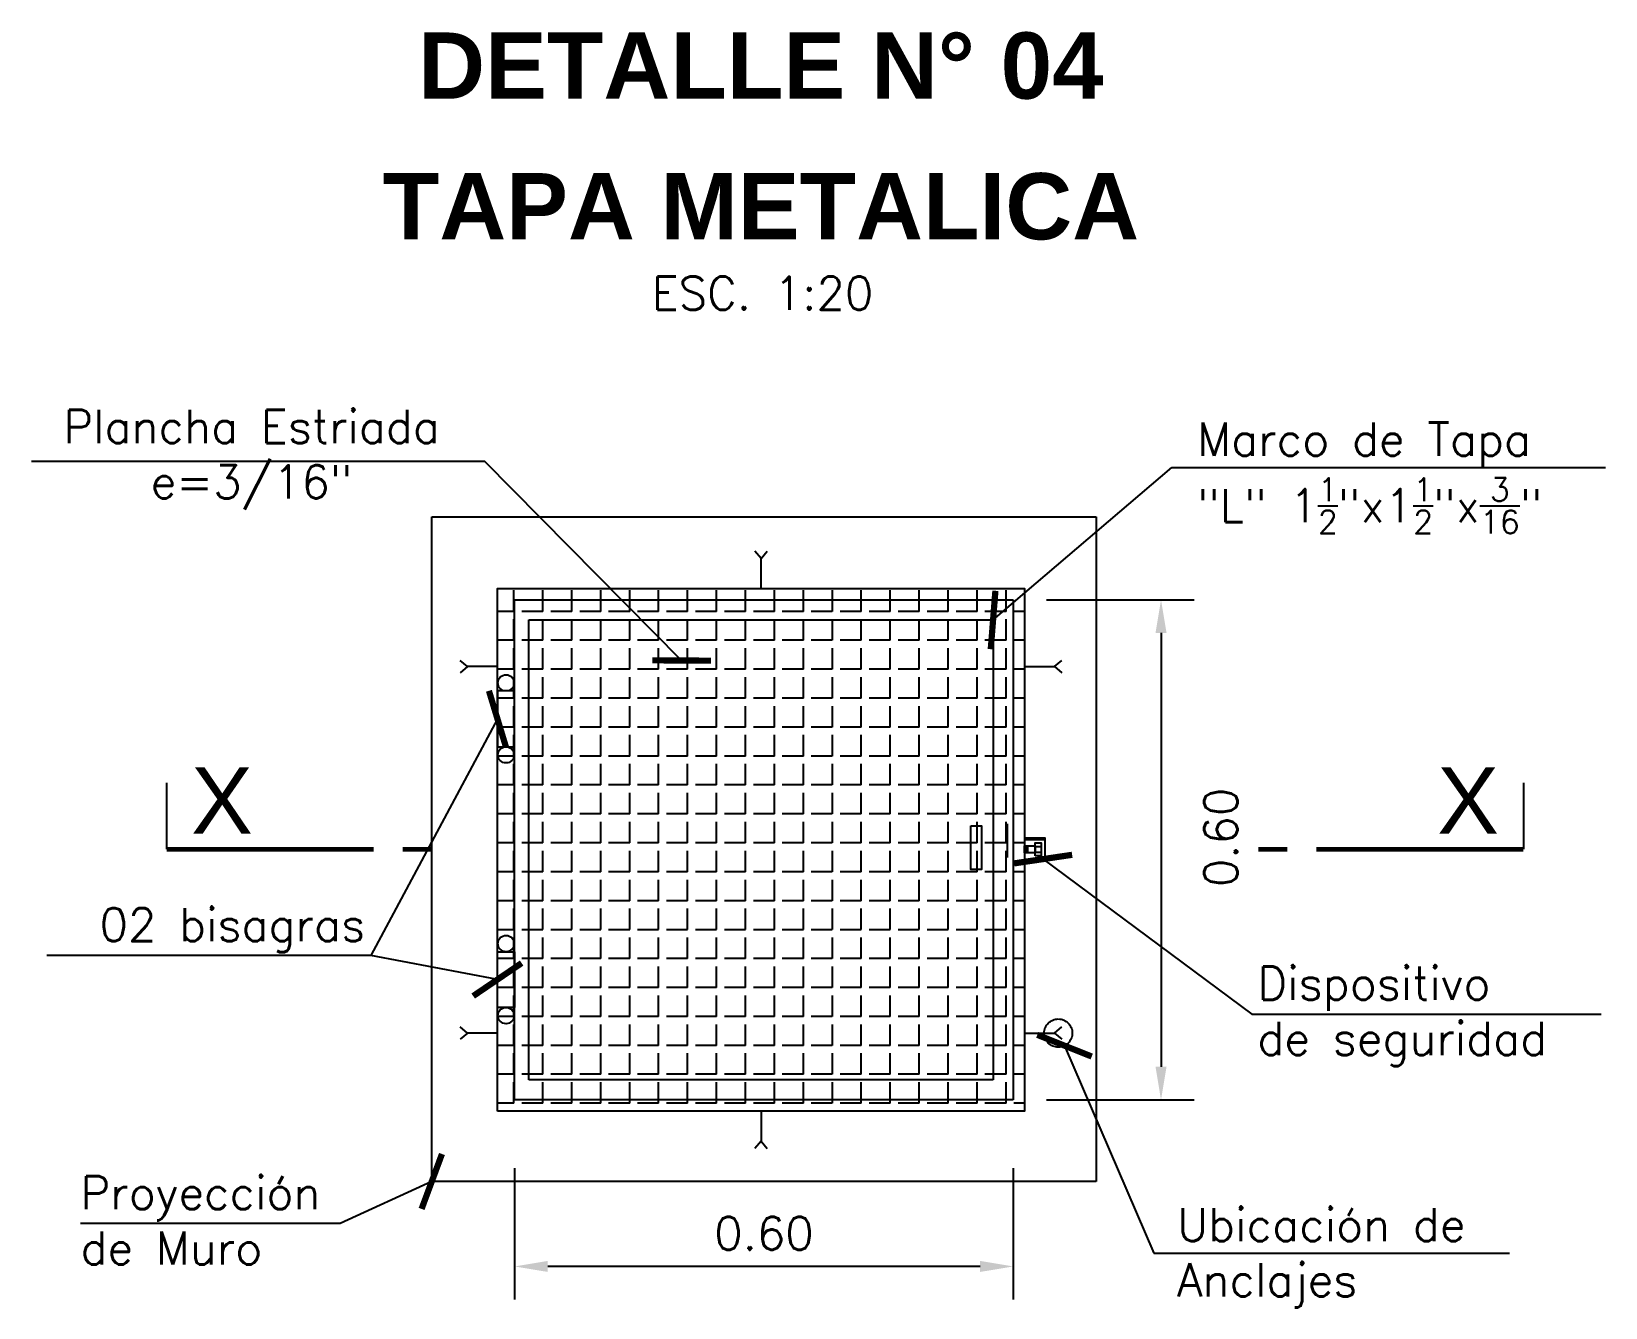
# Model space of a CAD drawing. Header units: metres. Extents: x -90 to 2507, y -28 to 972.
# Drawn here: x 169.55 to 171.449, y 190.546 to 192.086 of the extents above; entities that cross this region are included whole.
import ezdxf
from ezdxf.enums import TextEntityAlignment as Align

# ---------------------------------------------------------------- set-up
doc = ezdxf.new("R2010")
doc.units = ezdxf.units.M
doc.linetypes.add('HIDDEN2', pattern=[0.1875, 0.125, -0.0625])
for name, color, linetype in [('ACHURADOS', 254, 'Continuous'), ('FIERRO', 6, 'Continuous'), ('G-SIMBOLOGIA', 2, 'Continuous'), ('G-textos-notas', 7, 'Continuous'), ('G-textos-titulos', 4, 'Continuous')]:
    doc.layers.add(name, color=color, linetype=linetype)
doc.styles.add('01COTAS', font='romans.shx')
doc.styles.add('20-NOTAS', font='romans.shx', dxfattribs={"height": 0.04})
doc.styles.add('20-TITULO', font='arialbd.ttf', dxfattribs={"height": 0.08})
doc.styles.add('ARIAL', font='arial.ttf', dxfattribs={"height": 1})
doc.styles.add('ROMANS', font='romans.shx')
doc.dimstyles.new('DIM-1', dxfattribs={"dimtxt": 0.05, "dimasz": 0.05, "dimexe": 0.05, "dimexo": 0.025, "dimgap": 0.03, "dimtad": 2, "dimtih": 1, "dimtoh": 1, "dimzin": 1, "dimdsep": 46, "dimtxsty": 'ROMANS', "dimblk": 'ARCHTICK', "dimcen": 0, "dimdle": 0.05, "dimclrd": 1, "dimclre": 1, "dimclrt": 256, "dimadec": 0, "dimazin": 0, "dimtfac": 1, "dimtofl": 0, "dimtmove": 0, "dimatfit": 3, "dimldrblk": 'ARCHTICK', "dimfxl": 1, "dimtolj": 1, "dimtzin": 1, "dimlwd": -1, "dimlwe": -1, "dimarcsym": 0})
doc.dimstyles.new('DIM-20-PLANTA', dxfattribs={"dimscale": 0.02, "dimtxt": 2, "dimasz": 2, "dimexe": 2, "dimexo": 2, "dimgap": 1, "dimtad": 1, "dimzin": 1, "dimdsep": 46, "dimtxsty": '01COTAS', "dimcen": 25, "dimclrd": 9, "dimclre": 9, "dimclrt": 7, "dimadec": 0, "dimazin": 0, "dimtfac": 1, "dimtmove": 2, "dimatfit": 3, "dimfxl": 1, "dimtolj": 1, "dimtzin": 0, "dimarcsym": 0})

# ---------------------------------------------------------------- blocks, each defined once
blk = doc.blocks.new('*D409')
at = {"color": 9, "lineweight": -2, "transparency": 16777216}
for p, q in [((170.7744, 191.4003), (170.9526, 191.4003)), ((170.9126, 191.3603), (170.9126, 190.8366)), ((170.7744, 190.7966), (170.9526, 190.7966))]:
    blk.add_line(p, q, dxfattribs=at)
at = {"color": 9, "transparency": 16777216}
for points in [[(170.906, 191.3603), (170.9193, 191.3603), (170.9126, 191.4003)], [(170.906, 190.8366), (170.9193, 190.8366), (170.9126, 190.7966)]]:
    blk.add_solid(points, dxfattribs=at)
at = {"layer": 'Defpoints', "color": 0, "transparency": 16777216}
for p in [(170.7344, 191.4003), (170.7344, 190.7966), (170.9126, 190.7966)]:
    blk.add_point(p, dxfattribs=at)
at = {"color": 7, "transparency": 16777216, "insert": (170.9847, 191.1135), "char_height": 0.04, "attachment_point": 5, "rotation": 90, "style": '01COTAS'}
blk.add_mtext('\\A1;0.60', dxfattribs=at)
blk = doc.blocks.new('*D410')
at = {"color": 9, "lineweight": -2, "transparency": 16777216}
for p, q in [((170.1328, 190.7142), (170.1328, 190.5556)), ((170.7344, 190.7142), (170.7344, 190.5556)), ((170.6944, 190.5956), (170.1728, 190.5956))]:
    blk.add_line(p, q, dxfattribs=at)
at = {"color": 9, "transparency": 16777216}
for points in [[(170.1728, 190.6023), (170.1728, 190.589), (170.1328, 190.5956)], [(170.6944, 190.6023), (170.6944, 190.589), (170.7344, 190.5956)]]:
    blk.add_solid(points, dxfattribs=at)
at = {"layer": 'Defpoints', "color": 0, "transparency": 16777216}
for p in [(170.1328, 190.7542), (170.7344, 190.7542), (170.1328, 190.5956)]:
    blk.add_point(p, dxfattribs=at)
at = {"color": 7, "transparency": 16777216, "insert": (170.4336, 190.6356), "char_height": 0.04, "attachment_point": 5, "style": '01COTAS'}
blk.add_mtext('\\A1;0.60', dxfattribs=at)
blk = doc.blocks.new('CORTE-HORIZONTAL')
at = {"color": 5, "const_width": 0.28}
for points in [[(0, 0), (12.49, 0)], [(14.245, 0), (16, 0)]]:
    blk.add_lwpolyline(points, dxfattribs=at)
blk.add_lwpolyline([(0, -4), (0, 0)])
at = {"color": 3, "style": 'ARIAL'}
blk.add_attdef('A', text='', height=4, dxfattribs=at).set_placement((3.344, -2.937), align=Align.MIDDLE)

msp = doc.modelspace()

# ---------------------------------------------------------------- hatches: boundary and pattern name
at = {"layer": 'ACHURADOS'}
h = msp.add_hatch(dxfattribs=at)
h.set_pattern_fill('ANGLE', color=256, scale=0.005, angle=90, style=0)
h.set_pattern_definition([(90, (330.542378, 204.518087), (-0.034925, 2e-18), [0.0254, -0.009525]), (180, (330.542378, 204.518087), (-4e-18, -0.034925), [0.0254, -0.009525])])
h.paths.add_polyline_path([(170.112, 190.783), (170.112, 191.4139), (170.748, 191.4139), (170.748, 190.783)])
h = msp.add_hatch(dxfattribs=at)
h.set_pattern_fill('ANSI31', color=1, scale=0.000339392, angle=30, style=0)
h.set_pattern_definition([(75, (-5140.5834266, -3827.3538972), (-0.00104085180199, 0.00027889539978), [])])
h.paths.add_polyline_path([(170.7517, 191.1035), (170.748, 191.1035), (170.748, 191.0947), (170.7517, 191.0947)])

# ---------------------------------------------------------------- linework, layer by layer
for points in [[(170.43, 191.4139), (170.43, 191.4501), (170.4225, 191.4588)], [(170.43, 191.4139), (170.43, 191.4501), (170.4375, 191.4588)], [(170.112, 191.3196), (170.0759, 191.3196), (170.0671, 191.3271)], [(170.112, 191.3196), (170.0759, 191.3196), (170.0671, 191.3271)], [(170.112, 191.3196), (170.0759, 191.3196), (170.0671, 191.3121)], [(170.112, 191.3196), (170.0759, 191.3196), (170.0671, 191.3121)], [(170.748, 191.3196), (170.7842, 191.3196), (170.7929, 191.3271)], [(170.748, 191.3196), (170.7842, 191.3196), (170.7929, 191.3271)], [(170.748, 191.3196), (170.7842, 191.3196), (170.7929, 191.3121)], [(170.748, 191.3196), (170.7842, 191.3196), (170.7929, 191.3121)], [(170.112, 190.8773), (170.0759, 190.8773), (170.0671, 190.8848)], [(170.112, 190.8773), (170.0759, 190.8773), (170.0671, 190.8848)], [(170.112, 190.8773), (170.0759, 190.8773), (170.0671, 190.8698)], [(170.112, 190.8773), (170.0759, 190.8773), (170.0671, 190.8698)], [(170.748, 190.8773), (170.7842, 190.8773), (170.7929, 190.8848)], [(170.748, 190.8773), (170.7842, 190.8773), (170.7929, 190.8848)], [(170.748, 190.8773), (170.7842, 190.8773), (170.7929, 190.8698)], [(170.748, 190.8773), (170.7842, 190.8773), (170.7929, 190.8698)], [(170.43, 190.783), (170.43, 190.7468), (170.4225, 190.7381)], [(170.43, 190.783), (170.43, 190.7468), (170.4375, 190.7381)]]:
    msp.add_lwpolyline(points)
at = {"layer": 'ACHURADOS', "linetype": 'HIDDEN2'}
msp.add_line((170.7268, 191.13), (170.7268, 191.0893), dxfattribs=at)
at = {"layer": 'ACHURADOS', "color": 1}
for p, q in [((170.748, 191.1111), (170.7729, 191.1111)), ((170.7517, 191.1035), (170.7517, 191.0947)), ((170.748, 191.0874), (170.7729, 191.0874))]:
    msp.add_line(p, q, dxfattribs=at)
at = {"layer": 'ACHURADOS', "color": 7}
for p, q in [((170.7609, 191.1024), (170.7681, 191.1024)), ((170.7609, 191.0958), (170.7681, 191.0958))]:
    msp.add_line(p, q, dxfattribs=at)
at = {"layer": 'ACHURADOS', "color": 1, "linetype": 'HIDDEN2', "ltscale": 15}
for points in [[(170.0328, 190.6982), (170.0328, 191.5003), (170.8344, 191.5003), (170.8344, 190.6982)], [(170.1328, 190.7966), (170.1328, 191.4003), (170.7344, 191.4003), (170.7344, 190.7966)], [(170.1497, 190.821), (170.1497, 191.3759), (170.71, 191.3759), (170.71, 190.821)]]:
    msp.add_lwpolyline(points, close=True, dxfattribs=at)
at = {"layer": 'ACHURADOS', "color": 7}
for points in [[(170.112, 190.783), (170.112, 191.4139), (170.748, 191.4139), (170.748, 190.783)], [(170.1328, 191.2229), (170.1328, 191.2902), (170.112, 191.2902), (170.112, 191.2229)], [(170.683, 191.1275), (170.6959, 191.1275), (170.6959, 191.0747), (170.683, 191.0747)], [(170.748, 191.1124), (170.748, 191.0861), (170.7729, 191.0861), (170.7729, 191.1124)], [(170.7609, 191.1035), (170.7609, 191.0947), (170.748, 191.0947), (170.748, 191.1035)], [(170.7609, 191.0912), (170.7609, 191.107), (170.7681, 191.107), (170.7681, 191.0912)], [(170.1328, 190.9755), (170.1328, 190.9082), (170.112, 190.9082), (170.112, 190.9755)]]:
    msp.add_lwpolyline(points, close=True, dxfattribs=at)
for centre in [(170.1224, 191.3), (170.1224, 191.2131), (170.1224, 190.9853), (170.1224, 190.8984)]:
    msp.add_circle(centre, 0.00978, dxfattribs=at)
at = {"layer": 'ACHURADOS', "color": 1, "linetype": 'HIDDEN2', "ltscale": 8}
msp.add_circle((170.7886, 190.8773), 0.017, dxfattribs=at)

# ---------------------------------------------------------------- block references
at = {"layer": 'G-SIMBOLOGIA', "color": 2}
ref = msp.add_blockref('CORTE-HORIZONTAL', (169.7128, 191.0992), dxfattribs=dict(at, xscale=-0.02, yscale=0.02, zscale=0.02, rotation=180))
ref.add_attrib('A', 'X', dxfattribs={"layer": '0', "color": 3, "height": 0.08, "style": 'ARIAL'}).set_placement((169.7797, 191.158), align=Align.MIDDLE)
ref = msp.add_blockref('CORTE-HORIZONTAL', (171.3499, 191.0992), dxfattribs=dict(at, xscale=0.02, yscale=0.02, zscale=0.02, rotation=180))
ref.add_attrib('A', 'X', dxfattribs={"layer": '0', "color": 3, "height": 0.08, "style": 'ARIAL'}).set_placement((171.2831, 191.158), align=Align.MIDDLE)

# ---------------------------------------------------------------- texts
at = {"layer": 'G-textos-notas', "style": '20-NOTAS'}
msp.add_text('ESC. 1:20', height=0.04, dxfattribs=at).set_placement((170.4318, 191.7704), align=Align.MIDDLE)
at = {"layer": 'G-textos-notas', "color": 7, "char_height": 0.04, "style": '01COTAS'}
for s, insert, attachment_point in [('Plancha Estriada\\Pe=3/16"', (169.8154, 191.6294), 2), ('\\A1;Marco de Tapa \\P"L" 1{\\H0.7x;\\S1/2;}"x1{\\H0.7x;\\S1/2;\\H1.4286x;"x\\H0.7x;\\S3/16;\\H1.4286x;"}', (170.9562, 191.6141), 1), ('02 bisagras', (169.9525, 191.0282), 3), ('Dispositivo \\Pde seguridad', (171.0289, 190.9575), 1), ('Proyección \\Pde Muro', (169.6089, 190.7046), 1), ('Ubicación de \\PAnclajes', (170.9319, 190.6661), 1)]:
    msp.add_mtext(s, dxfattribs=dict(at, insert=insert, attachment_point=attachment_point))
at = {"layer": 'G-textos-titulos', "style": '20-TITULO'}
for s, p in [('DETALLE N° 04', (170.4299, 192.0451)), ('TAPA METALICA', (170.4299, 191.8753))]:
    msp.add_text(s, height=0.08, dxfattribs=at).set_placement(p, align=Align.MIDDLE)

# ---------------------------------------------------------------- dimensions: what is measured, and where the dimension line sits
dim = msp.add_linear_dim(base=(170.9126, 190.7966), p1=(170.7344, 191.4003), p2=(170.7344, 190.7966), angle=90, dimstyle='DIM-20-PLANTA')
dim.commit()
dim.dimension.update_dxf_attribs({"geometry": '*D409', "text_midpoint": (170.9847, 191.1135), "dimtype": 160})
dim = msp.add_linear_dim(base=(170.1328, 190.5956), p1=(170.7344, 190.7542), p2=(170.1328, 190.7542), angle=180, dimstyle='DIM-20-PLANTA')
dim.commit()
dim.dimension.update_dxf_attribs({"geometry": '*D410', "text_midpoint": (170.4336, 190.6356)})

# ---------------------------------------------------------------- leaders
at = {"layer": 'FIERRO', "linetype": 'Continuous'}
for points in [[(170.3342, 191.327), (170.0969, 191.5672), (169.5498, 191.5672)], [(170.71, 191.3759), (170.9257, 191.5599), (171.4489, 191.5599)], [(170.112, 191.2566), (169.9591, 190.971), (169.5682, 190.971)], [(170.7704, 191.0873), (171.0223, 190.9003), (171.4435, 190.9003)], [(170.112, 190.9419), (169.9591, 190.971), (169.5682, 190.971)], [(170.7962, 190.8621), (170.9039, 190.6117), (171.333, 190.6117)], [(170.0328, 190.6982), (169.9221, 190.6474), (169.6089, 190.6474)]]:
    msp.add_leader(points, dimstyle='DIM-1', override={"dimtad": 0, "dimdec": 2, "dimtdec": 2}, dxfattribs=at)

doc.saveas('drawing.dxf')
